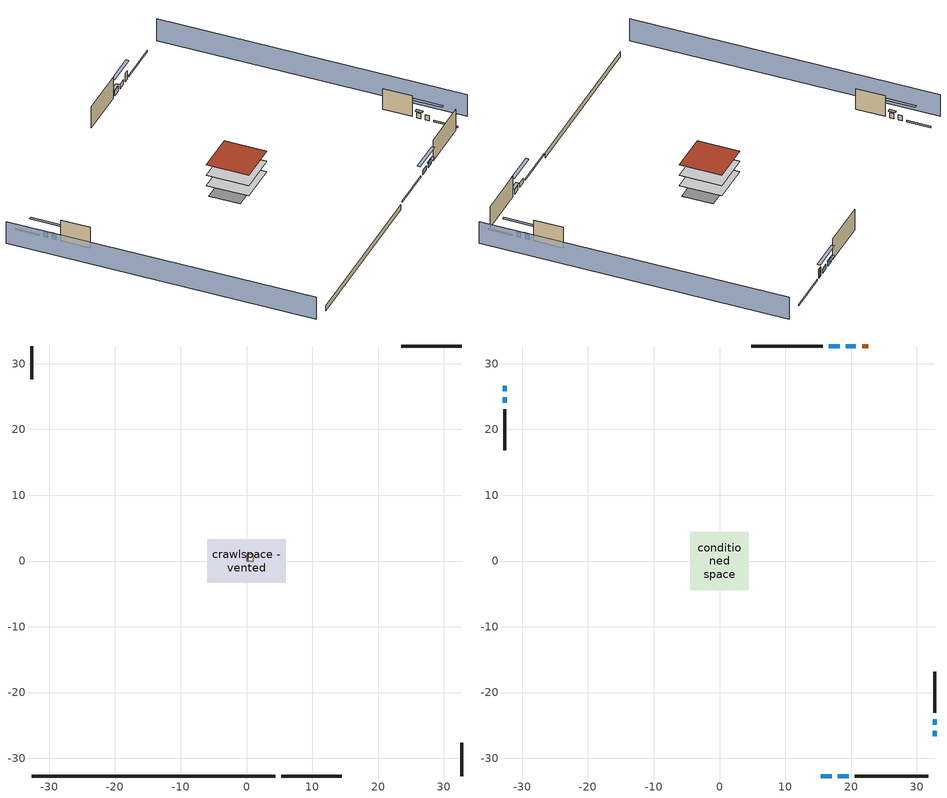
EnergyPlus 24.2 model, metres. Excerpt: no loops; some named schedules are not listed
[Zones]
crawlspace - vented
 floor foundation (Slab1 construction): -5.95,-3.31 -5.95,3.31 5.95,3.31 5.95,-3.31 z-0.91
 wall outside (RimJoist1 construction): 5.31,-32.68 14.49,-32.68 z0.3:0.61
 wall outside (RimJoist2 construction): -32.68,32.68 -32.68,27.59 z0.3:0.61
 wall outside (RimJoist3 construction): 32.68,32.68 23.5,32.68 z0.3:0.61
 wall outside (RimJoist4 construction): 32.68,-32.68 32.68,-27.59 z0.3:0.61
 wall foundation (FoundationWall1 construction): -32.68,-32.68 4.39,-32.68 z-0.91:0.3
furnace airloop ret air zone
 floor adiabatic (AdiabaticConst): 0,0 0,1 1,1 1,0 z0
 wall adiabatic (AdiabaticConst): 0,1 0,0 1,0 1,1 0,1 z0:1
 ceiling adiabatic (AdiabaticConst): 1,0 1,1 0,1 0,0 z1
conditioned space
 floor to crawlspace - vented (Floor1 construction): -4.44,-4.44 -4.44,4.44 4.44,4.44 4.44,-4.44 z0.3
 floor adiabatic (AdiabaticFloorConstruction): -4.44,-4.44 -4.44,4.44 4.44,4.44 4.44,-4.44 z2.74
 wall outside (AdiabaticWallConstruction 1): 22.58,32.68 21.66,32.68 z0.3:2.34
 wall outside (AdiabaticWallConstruction): 15.42,-32.68 17.06,-32.68 / 17.98,-32.68 19.62,-32.68 / 20.73,32.68 19.17,32.68 z0.3:1.37; -32.68,26.66 -32.68,25.8 / -32.68,24.87 -32.68,24.02 / 32.68,-26.66 32.68,-25.8 / 32.68,-24.87 32.68,-24.02 z0.3:1.43; 18.25,32.68 16.58,32.68 z0.3:1.4
 wall outside (Wall1 construction): 20.55,-32.68 31.75,-32.68 z0.3:5.18
 wall outside (Wall2 construction): -32.68,23.09 -32.68,16.86 z0.3:5.18
 wall outside (Wall3 construction): 15.66,32.68 4.84,32.68 z0.3:5.18
 wall outside (Wall4 construction): 32.68,-23.09 32.68,-16.86 z0.3:5.18
 window (WindowConstruction): 15.42,-32.68 17.05,-32.68 z0.3:1.37
 window (WindowConstruction 1): 17.98,-32.68 19.62,-32.68 z0.3:1.37
 window (WindowConstruction 2): -32.68,26.66 -32.68,25.8 z0.3:1.43
 window (WindowConstruction 3): -32.68,24.87 -32.68,24.02 z0.3:1.43
 window (WindowConstruction 4): 20.73,32.68 19.17,32.68 z0.3:1.37
 window (WindowConstruction 5): 18.24,32.68 16.58,32.68 z0.3:1.4
 window (WindowConstruction 6): 32.68,-26.66 32.68,-25.8 z0.3:1.43
 window (WindowConstruction 7): 32.68,-24.87 32.68,-24.02 z0.3:1.43
 door (Door): 22.58,32.68 21.66,32.68 z0.3:2.34
 ceiling adiabatic (AdiabaticFloorConstruction): 4.44,-4.44 4.44,4.44 -4.44,4.44 -4.44,-4.44 z2.74
 roof outside (Roof1 construction): -4.44,4.44 -4.44,-4.44 4.44,-4.44 4.44,4.44 z5.18
shading: -37.25,32.68 -37.25,-32.68 / 37.25,-32.68 37.25,32.68 z0:5.18; 19.8,-32.68 12.67,-32.68 12.67,-33.29 19.8,-33.29 z4.11; 19.93,-32.68 17.68,-32.68 17.68,-33.29 19.93,-33.29 z1.68; -32.68,23.06 -32.68,29.4 -33.29,29.4 -33.29,23.06 z4.18; -32.68,23.71 -32.68,25.18 -33.29,25.18 -33.29,23.71 z1.74; 16.43,32.68 23.48,32.68 23.48,33.29 16.43,33.29 z4.11; 16.28,32.68 18.55,32.68 18.55,33.29 16.28,33.29 z1.71; 32.68,-23.06 32.68,-29.4 33.29,-29.4 33.29,-23.06 z4.18; 32.68,-23.71 32.68,-25.18 33.29,-25.18 33.29,-23.71 z1.74
[Building]
Building 1: Terrain=Suburbs
[Site:Location]
Portland Intl Arpt_OR: Latitude {deg}=45.59; Longitude {deg}=-122.6; Time Zone {hr}=-8; Elevation {m}=33; Keep Site Location Information=Yes
[Site:GroundTemperature:Shallow]
10.2558, 8.96328, 8.85977, 9.47314, 11.9355, 14.3863, 16.5111, 17.8571, 17.9714, 16.8767, 14.8061, 12.4304
[Site:WaterMainsTemperature]
Calculation Method=Schedule; Temperature Schedule=mains temperature schedule
[Material] Roughness=Rough; Thermal Absorptance=0.9
Name | Thickness {m} | Conductivity {W/m-K} | Density {kg/m3} | Specific Heat {J/kg-K} | Solar Absorptance | Visible Absorptance
asphalt or fiberglass shingles | 0.00635 | 0.162714 | 1121.4 | 1465.45 | 0.85 | 0.85
concrete 8.0 in. | 0.2032 | 1.803125 | 2242.8 | 837.4 | 0.7 | 0.7
door material | 0.04445 | 0.0612267 | 512.64 | 1214.23 | 0.7 | 0.7
floor covering | 0.0127 | 0.0433444 | 54.468 | 1339.84 | 0.6 | 0.6
floor rigid ins; wall rigid ins | 0.512978 | 0.029427 | 32.04 | 1214.23 | 0.7 | 0.7
floor stud and cavity | 0.1397 | 0.923637 | 92.3553 | 1139.71 | 0.7 | 0.7
floor stud and cavity 1 | 0.1397 | 1.75129 | 37.0049 | 1207.88 | 0.7 | 0.7
furniture material conditioned space 1 | 0.1524 | 0.115458 | 640.8 | 1214.23 | 0.6 | 0.6
gypsum board | 0.0127 | 0.160291 | 801 | 837.4 | 0.6 | 0.6
osb sheathing 0.5 in. | 0.0127 | 0.115458 | 512.64 | 1214.23 | 0.7 | 0.7
osb sheathing 0.75 in. | 0.01905 | 0.115458 | 512.64 | 1214.23 | 0.7 | 0.7
rim joist stud and cavity | 0.0508 | 0.178688 | 50.32683 | 1063.81 | 0.6 | 0.6
roof rigid ins | 0.103632 | 0.029427 | 32.04 | 1214.23 | 0.7 | 0.7
roof stud and cavity | 0.2032 | 0.161866 | 78.34581 | 1123.46 | 0.7 | 0.7
soil 0.5 in. | 0.0127 | 1.3848 | 1842.3 | 418.7 | 0.7 | 0.7
wall stud and cavity | 0.1397 | 0.550994 | 139.0536 | 1170.24 | 0.7 | 0.7
wall stud and cavity 1 | 0.0889 | 0.380278 | 52.3479 | 1209.89 | 0.7 | 0.7
wall stud and cavity 2 | 0.0889 | 0.391764 | 83.0341 | 1211.67 | 0.7 | 0.7
wood siding | 0.0254 | 0.102417 | 544.68 | 1172.36 | 0.85 | 0.85
wood siding 1; wood siding 2 | 0.0254 | 0.102417 | 544.68 | 1172.36 | 0.7 | 0.7
[Material:NoMass]
Adiabatic: Roughness=Rough; Thermal Resistance {m2-K/W}=176.1; Thermal Absorptance=0.9; Solar Absorptance=0.7; Visible Absorptance=0.7
[WindowMaterial:SimpleGlazingSystem]
WindowMaterial: U-Factor {W/m2-K}=2.78222; Solar Heat Gain Coefficient=0.56
[Construction]
AdiabaticConst: Adiabatic
AdiabaticFloorConstruction: floor stud and cavity 1, floor rigid ins, osb sheathing 0.75 in., floor covering
AdiabaticWallConstruction: wood siding 1, wall rigid ins, wall stud and cavity 1, gypsum board
AdiabaticWallConstruction 1: wood siding 2, wall rigid ins, wall stud and cavity 1, gypsum board
Door: door material
Floor1 construction: floor stud and cavity, osb sheathing 0.75 in., floor covering
FoundationWall1 construction: concrete 8.0 in.
furniture construction conditioned space 1: furniture material conditioned space 1
PartitionWallConstruction: gypsum board, wall stud and cavity 2, gypsum board
RimJoist1 construction; RimJoist2 construction; RimJoist3 construction; RimJoist4 construction: wood siding, rim joist stud and cavity
Roof1 construction: asphalt or fiberglass shingles, roof rigid ins, osb sheathing 0.75 in., roof stud and cavity, gypsum board
Slab1 construction: soil 0.5 in.
Wall1 construction; Wall2 construction; Wall3 construction; Wall4 construction: wood siding, osb sheathing 0.5 in., wall stud and cavity, gypsum board
WindowConstruction; WindowConstruction 1; WindowConstruction 2; WindowConstruction 3; WindowConstruction 4; WindowConstruction 5; WindowConstruction 6; WindowConstruction 7: WindowMaterial
[Zone] Multiplier=1
Name | Volume {m3} | Part of Total Floor Area
conditioned space | 384.656 | Yes
crawlspace - vented | 96.164 | Yes
furnace airloop ret air zone | 1 | No
[Space]
Name | Zone | Volume {m3} | Space Type
conditioned space 1 | conditioned space | 384.656
crawlspace - vented 1 | crawlspace - vented | 96.164
furnace airloop ret air space | furnace airloop ret air zone |  | Plenum Space Type
[SurfaceProperty:IncidentSolarMultiplier] Incident Solar Multiplier=1; Incident Solar Multiplier Schedule=trans schedule winter=0.85 summer=0.7
Window1; Window2; Window3; Window4; Window5; Window6; Window7; Window8
[InternalMass] Zone or ZoneList=conditioned space; Space or SpaceList=conditioned space 1
Name | Construction | Surface Area {m2}
furniture mass conditioned space 1 | furniture construction conditioned space 1 | 63.09974
partition wall mass | PartitionWallConstruction | 157.749
[Lights]
interior lighting: Zone or ZoneList or Space or SpaceList=conditioned space 1; Schedule=lighting_interior; Design Level Calculation Method=LightingLevel; Lighting Level {W}=426.768; Return Air Fraction=0; Fraction Radiant=0.6; Fraction Visible=0.2; Fraction Replaceable=1
[People]
occupants: Zone or ZoneList or Space or SpaceList=conditioned space 1; Number of People Schedule=occupants; Number of People Calculation Method=People; Number of People=2; Fraction Radiant=0.314171; Sensible Heat Fraction=0.56303; Activity Level Schedule=occupants activity schedule; Carbon Dioxide Generation Rate {m3/s-W}=0; Enable ASHRAE 55 Comfort Warnings=No; Mean Radiant Temperature Calculation Type=EnclosureAveraged
[ElectricEquipment] Zone or ZoneList or Space or SpaceList=conditioned space 1; Design Level Calculation Method=EquipmentLevel
Name | Schedule | Design Level {W} | Fraction Latent | Fraction Radiant | Fraction Lost
clothes dryer | clothes_dryer | 6140.1 | 0.015 | 0.081 | 0.85
clothes washer | clothes_washer | 364.428 | 0.03 | 0.162 | 0.7
cooking range | cooking_range | 1862.3 | 0.08 | 0.432 | 0.2
dishwasher | dishwasher | 1093.28 | 0.3 | 0.18 | 0.4
freezer | freezer schedule | 194.914 | 0 | 0.6 | 0
fridge | fridge schedule | 49.4292 | 0 | 0.6 | 0
mech vent bath fan 0 | mech vent bath fan 0 schedule | 15 | 0 | 0 | 1
mech vent house fan | mech vent house fan schedule | 0 | 0 | 0 | 1
mech vent house fan cfis | mech vent house fan cfis schedule | 0 | 0 | 0 | 0
mech vent range fan 0 | mech vent range fan 0 schedule | 30 | 0 | 0 | 1
misc plug loads | plug_loads_other | 331.501 | 0.021 | 0.558 | 0.049
misc tv | plug_loads_tv | 598.032 | 0 | 0.6 | 0
whole house fan | Always On Discrete | 0 | 0 | 0 | 1
[OtherEquipment] Design Level Calculation Method=EquipmentLevel
Name | Fuel Type | Zone or ZoneList or Space or SpaceList | Schedule | Design Level {W} | Fraction Latent | Fraction Radiant | Fraction Lost
clothes dryer 1 | Electricity | conditioned space 1 | clothes_dryer | 0 | 0.015 | 0.081 | 0.85
cooking range 1 | Electricity | conditioned space 1 | cooking_range | 0 | 0.08 | 0.432 | 0.2
furnace airloop_0 SupCondToLv; furnace airloop_0 SupSensLkToCond; mech vent house fan sensible load; water heater sens | None | conditioned space 1 | Always On Discrete | 0 | 0 | 0 | 0
furnace airloop_0 SupLatLkToCond; mech vent house fan latent load; water heater lat | None | conditioned space 1 | Always On Discrete | 0 | 1 | 0 | 0
general water use latent | None | conditioned space 1 | general water use schedule | 44.1266 | 1 | 0 | 0
general water use sensible | None | conditioned space 1 | general water use schedule | -43.4886 | 0 | 0.6 | 0
water heater energy adjustment1 | Electricity | conditioned space 1 | Always On Discrete | 0.01 | 0 | 0 | 1
furnace airloop_0 RetCondToDZ; furnace airloop_0 SupCondToDZ; furnace airloop_0 SupSensLkToDZ | None | crawlspace - vented 1 | Always On Discrete | 0 | 0 | 0 | 0
furnace airloop_0 SupLatLkToDZ | None | crawlspace - vented 1 | Always On Discrete | 0 | 1 | 0 | 0
furnace airloop_0 RetCondToRP; furnace airloop_0 RetSensLkToRP | None | furnace airloop ret air space | Always On Discrete | 0 | 0 | 0 | 0
furnace airloop_0 RetLatLkToRP | None | furnace airloop ret air space | Always On Discrete | 0 | 1 | 0 | 0
[ZoneInfiltration:DesignFlowRate] Schedule=Always On Discrete
Name | Zone or ZoneList or Space or SpaceList | Design Flow Rate Calculation Method | Design Flow Rate {m3/s} | Air Changes per Hour {1/hr} | Constant Term Coefficient | Temperature Term Coefficient | Velocity Term Coefficient | Velocity Squared Term Coefficient
infil flow; natural vent flow; whole house fan flow | conditioned space 1 | Flow/Zone | 0
crawlspace_vented 1 duct leakage imbalance infil flow | crawlspace - vented 1 | Flow/Zone | 0
infil crawlspace - vented 1 | crawlspace - vented 1 | AirChanges/Hour |  | 2.6013 | 1 | 0 | 0 | 0
[ZoneMixing] Schedule=Always On Continuous; Design Flow Rate Calculation Method=Flow/Zone; Design Flow Rate {m3/s}=0
Name | Zone or Space | Source Zone or Space
furnace airloop_0 ZoneMixDZToCond mix | conditioned space | crawlspace - vented
furnace airloop_0 ZoneMixCondToDZ mix | crawlspace - vented | conditioned space
[SurfaceProperty:ExposedFoundationPerimeter]
Slab1: Exposed Perimeter Calculation Method=TotalExposedPerimeter; Total Exposed Perimeter {m}=37.06368
[SpaceList]
Plenum Space Type: furnace airloop ret air space
[AvailabilityManager:Scheduled]
furnace airloop Availability Manager: Schedule=Always On Discrete
[AirLoopHVAC:ReturnPlenum]
Air Loop HVAC Return Plenum 1: Zone=furnace airloop ret air zone
[WaterUse:Equipment]
dishwasher: Peak Flow Rate {m3/s}=1.14908e-05; Flow Rate Fraction Schedule=hot_water_dishwasher
[Foundation:Kiva]
Foundation Kiva 1: Initial Indoor Air Temperature {C}=8.69436; Wall Height Above Grade {m}=0.3048; Wall Depth Below Slab {m}=0.2032
[Foundation:Kiva:Settings]
Soil Conductivity {W/m-K}=1.3848; Soil Density {kg/m3}=1842.3; Soil Specific Heat {J/kg-K}=418.7; Ground Solar Absorptivity=0.9; Ground Thermal Absorptivity=0.9; Ground Surface Roughness {m}=0.03; Far-Field Width {m}=40; Deep-Ground Boundary Condition=ZeroFlux; Deep-Ground Depth {m}=40; Minimum Cell Dimension {m}=0.2; Maximum Cell Growth Coefficient=3; Simulation Timestep=Timestep
[Exterior:Lights]
exterior lighting: Schedule=exterior lighting schedule; Design Level {W}=10.6381
[EnergyManagementSystem:GlobalVariable]
furnace_airloop_0_DuctImbalLkExhFanEquivCond
furnace_airloop_0_DuctImbalLkExhFanEquivDZ
furnace_airloop_0_DuctImbalLkSupFanEquivCond
furnace_airloop_0_DuctImbalLkSupFanEquivDZ
furnace_airloop_0_DZ_T
furnace_airloop_0_DZ_W
furnace_airloop_0_RetCondToDZ
furnace_airloop_0_RetCondToRP
furnace_airloop_0_RetLatLkToRP
furnace_airloop_0_RetSensLkToRP
furnace_airloop_0_SupCondToDZ
furnace_airloop_0_SupCondToLv
furnace_airloop_0_SupLatLkToCond
furnace_airloop_0_SupLatLkToDZ
furnace_airloop_0_SupSensLkToCond
furnace_airloop_0_SupSensLkToDZ
furnace_airloop_0_ZoneMixCondToDZ
furnace_airloop_0_ZoneMixDZToCond
furnace_airloop_AH_MFR
furnace_airloop_AH_Tout
furnace_airloop_AH_VFR
furnace_airloop_AH_Wout
furnace_airloop_Fan_RTF
furnace_airloop_RA_T
furnace_airloop_Ra_W
infil_program_Qfan
infil_program_Qinf
natural_vent_program_Qnv
natural_vent_program_Qwhf
[EnergyManagementSystem:Sensor]
Name | Output:Variable or Output:Meter Index Key | Output:Variable or Output:Meter
airflow_gain | infil flow | Infiltration Sensible Heat Gain Energy
airflow_gain_1 | natural vent flow | Infiltration Sensible Heat Gain Energy
airflow_gain_2 | whole house fan flow | Infiltration Sensible Heat Gain Energy
airflow_loss | infil flow | Infiltration Sensible Heat Loss Energy
airflow_loss_1 | natural vent flow | Infiltration Sensible Heat Loss Energy
airflow_loss_2 | whole house fan flow | Infiltration Sensible Heat Loss Energy
clg_load_cond |  | Cooling:EnergyTransfer:Zone:CONDITIONED SPACE
clg_load_duct |  | Cooling:EnergyTransfer:Zone:FURNACE AIRLOOP RET AIR ZONE
clg_sp_s; clg_sp_s_1 | cooling setpoint | Schedule Value
clothes_dryer_exhaust_0_sch_s | clothes_dryer | Schedule Value
cool_season | cooling season schedule | Schedule Value
ducts_conv | furnace airloop_0 RetCondToRP | Other Equipment Convective Heating Energy
ducts_conv_1 | furnace airloop_0 RetLatLkToRP | Other Equipment Convective Heating Energy
ducts_conv_2 | furnace airloop_0 RetSensLkToRP | Other Equipment Convective Heating Energy
ducts_conv_3 | furnace airloop_0 SupCondToLv | Other Equipment Convective Heating Energy
ducts_conv_4 | furnace airloop_0 SupLatLkToCond | Other Equipment Convective Heating Energy
ducts_conv_5 | furnace airloop_0 SupSensLkToCond | Other Equipment Convective Heating Energy
ducts_rad | furnace airloop_0 RetCondToRP | Other Equipment Radiant Heating Energy
ducts_rad_1 | furnace airloop_0 RetLatLkToRP | Other Equipment Radiant Heating Energy
ducts_rad_2 | furnace airloop_0 RetSensLkToRP | Other Equipment Radiant Heating Energy
ducts_rad_3 | furnace airloop_0 SupCondToLv | Other Equipment Radiant Heating Energy
ducts_rad_4 | furnace airloop_0 SupLatLkToCond | Other Equipment Radiant Heating Energy
ducts_rad_5 | furnace airloop_0 SupSensLkToCond | Other Equipment Radiant Heating Energy
furnace_airloop_0_DZ_T_s | crawlspace - vented | Zone Air Temperature
furnace_airloop_0_DZ_W_s | crawlspace - vented | Zone Mean Air Humidity Ratio
furnace_airloop_AH_MFR_s | Node 5 | System Node Mass Flow Rate
furnace_airloop_AH_Tout_s | Node 5 | System Node Temperature
furnace_airloop_AH_VFR_s | Node 5 | System Node Current Density Volume Flow Rate
furnace_airloop_AH_Wout_s | Node 5 | System Node Humidity Ratio
furnace_airloop_RA_T_s | Node 8 | System Node Temperature
furnace_airloop_Ra_W_s | Node 8 | System Node Humidity Ratio
htg_load_cond |  | Heating:EnergyTransfer:Zone:CONDITIONED SPACE
htg_load_duct |  | Heating:EnergyTransfer:Zone:FURNACE AIRLOOP RET AIR ZONE
htg_sp_s; htg_sp_s_1 | heating setpoint | Schedule Value
ig_ee_conv | clothes dryer | Electric Equipment Convective Heating Energy
ig_ee_conv_2 | cooking range | Electric Equipment Convective Heating Energy
ig_ee_conv_3 | dishwasher | Electric Equipment Convective Heating Energy
ig_ee_conv_4 | freezer | Electric Equipment Convective Heating Energy
ig_ee_conv_5 | fridge | Electric Equipment Convective Heating Energy
ig_ee_conv_6 | misc plug loads | Electric Equipment Convective Heating Energy
ig_ee_conv_7 | misc tv | Electric Equipment Convective Heating Energy
ig_ee_conv_8 | whole house fan | Electric Equipment Convective Heating Energy
ig_ee_rad | clothes dryer | Electric Equipment Radiant Heating Energy
ig_ee_rad_2 | cooking range | Electric Equipment Radiant Heating Energy
ig_ee_rad_3 | dishwasher | Electric Equipment Radiant Heating Energy
ig_ee_rad_4 | freezer | Electric Equipment Radiant Heating Energy
ig_ee_rad_5 | fridge | Electric Equipment Radiant Heating Energy
ig_ee_rad_6 | misc plug loads | Electric Equipment Radiant Heating Energy
ig_ee_rad_7 | misc tv | Electric Equipment Radiant Heating Energy
ig_ee_rad_8 | whole house fan | Electric Equipment Radiant Heating Energy
ig_lgt_conv | interior lighting | Lights Convective Heating Energy
ig_lgt_rad | interior lighting | Lights Radiant Heating Energy
ig_lgt_vis | interior lighting | Lights Visible Radiation Heating Energy
ig_oe_conv | clothes dryer 1 | Other Equipment Convective Heating Energy
ig_oe_conv_1 | cooking range 1 | Other Equipment Convective Heating Energy
ig_oe_conv_2 | general water use latent | Other Equipment Convective Heating Energy
ig_oe_conv_3 | general water use sensible | Other Equipment Convective Heating Energy
ig_oe_conv_4 | water heater energy adjustment1 | Other Equipment Convective Heating Energy
ig_oe_conv_5 | water heater lat | Other Equipment Convective Heating Energy
ig_oe_conv_6 | water heater sens | Other Equipment Convective Heating Energy
ig_oe_rad | clothes dryer 1 | Other Equipment Radiant Heating Energy
ig_oe_rad_1 | cooking range 1 | Other Equipment Radiant Heating Energy
ig_oe_rad_2 | general water use latent | Other Equipment Radiant Heating Energy
ig_oe_rad_3 | general water use sensible | Other Equipment Radiant Heating Energy
ig_oe_rad_4 | water heater energy adjustment1 | Other Equipment Radiant Heating Energy
ig_oe_rad_5 | water heater lat | Other Equipment Radiant Heating Energy
ig_oe_rad_6 | water heater sens | Other Equipment Radiant Heating Energy
ig_ppl_conv | occupants | People Convective Heating Energy
ig_ppl_rad | occupants | People Radiant Heating Energy
im_conv | furniture mass conditioned space 1 | Surface Inside Face Convection Heat Gain Energy
im_conv_1 | partition wall mass | Surface Inside Face Convection Heat Gain Energy
im_ig | furniture mass conditioned space 1 | Surface Inside Face Internal Gains Radiation Heat Gain Energy
im_ig_1 | partition wall mass | Surface Inside Face Internal Gains Radiation Heat Gain Energy
im_lgt | furniture mass conditioned space 1 | Surface Inside Face Lights Radiation Heat Gain Energy
im_lgt_1 | partition wall mass | Surface Inside Face Lights Radiation Heat Gain Energy
im_sol | furniture mass conditioned space 1 | Surface Inside Face Solar Radiation Heat Gain Energy
im_sol_1 | partition wall mass | Surface Inside Face Solar Radiation Heat Gain Energy
im_surf | furniture mass conditioned space 1 | Surface Inside Face Net Surface Thermal Radiation Heat Gain Energy
im_surf_1 | partition wall mass | Surface Inside Face Net Surface Thermal Radiation Heat Gain Energy
mech_vent_bath_fan_0_sch_s | mech vent bath fan 0 schedule | Schedule Value
mech_vent_range_fan_0_sch_s | mech vent range fan 0 schedule | Schedule Value
mv_conv | mech vent bath fan 0 | Electric Equipment Convective Heating Energy
mv_conv_1 | mech vent house fan | Electric Equipment Convective Heating Energy
mv_conv_2 | mech vent house fan cfis | Electric Equipment Convective Heating Energy
mv_conv_3 | mech vent range fan 0 | Electric Equipment Convective Heating Energy
mv_conv_4 | mech vent house fan latent load | Other Equipment Convective Heating Energy
mv_conv_5 | mech vent house fan sensible load | Other Equipment Convective Heating Energy
mv_rad | mech vent bath fan 0 | Electric Equipment Radiant Heating Energy
mv_rad_1 | mech vent house fan | Electric Equipment Radiant Heating Energy
mv_rad_2 | mech vent house fan cfis | Electric Equipment Radiant Heating Energy
mv_rad_3 | mech vent range fan 0 | Electric Equipment Radiant Heating Energy
mv_rad_4 | mech vent house fan latent load | Other Equipment Radiant Heating Energy
mv_rad_5 | mech vent house fan sensible load | Other Equipment Radiant Heating Energy
natural_vent_s | natural vent schedule | Schedule Value
out_pb_s |  | Site Outdoor Air Barometric Pressure
out_wt_s |  | Site Outdoor Air Humidity Ratio
site_vw_s |  | Site Wind Speed
ss_back_out | Window1 | Surface Window Shortwave from Zone Back Out Window Heat Transfer Rate
ss_back_out_1 | Window2 | Surface Window Shortwave from Zone Back Out Window Heat Transfer Rate
ss_back_out_2 | Window3 | Surface Window Shortwave from Zone Back Out Window Heat Transfer Rate
ss_back_out_3 | Window4 | Surface Window Shortwave from Zone Back Out Window Heat Transfer Rate
ss_back_out_4 | Window5 | Surface Window Shortwave from Zone Back Out Window Heat Transfer Rate
ss_back_out_5 | Window6 | Surface Window Shortwave from Zone Back Out Window Heat Transfer Rate
ss_back_out_6 | Window7 | Surface Window Shortwave from Zone Back Out Window Heat Transfer Rate
ss_back_out_7 | Window8 | Surface Window Shortwave from Zone Back Out Window Heat Transfer Rate
ss_conv | Door1 | Surface Inside Face Convection Heat Gain Energy
ss_conv_1 | Window1 | Surface Inside Face Convection Heat Gain Energy
ss_conv_2 | Window2 | Surface Inside Face Convection Heat Gain Energy
ss_conv_3 | Window3 | Surface Inside Face Convection Heat Gain Energy
ss_conv_4 | Window4 | Surface Inside Face Convection Heat Gain Energy
ss_conv_5 | Window5 | Surface Inside Face Convection Heat Gain Energy
ss_conv_6 | Window6 | Surface Inside Face Convection Heat Gain Energy
ss_conv_7 | Window7 | Surface Inside Face Convection Heat Gain Energy
ss_conv_8 | Window8 | Surface Inside Face Convection Heat Gain Energy
ss_ig | Door1 | Surface Inside Face Internal Gains Radiation Heat Gain Energy
ss_ig_1 | Window1 | Surface Inside Face Internal Gains Radiation Heat Gain Energy
ss_ig_2 | Window2 | Surface Inside Face Internal Gains Radiation Heat Gain Energy
ss_ig_3 | Window3 | Surface Inside Face Internal Gains Radiation Heat Gain Energy
ss_ig_4 | Window4 | Surface Inside Face Internal Gains Radiation Heat Gain Energy
ss_ig_5 | Window5 | Surface Inside Face Internal Gains Radiation Heat Gain Energy
ss_ig_6 | Window6 | Surface Inside Face Internal Gains Radiation Heat Gain Energy
ss_ig_7 | Window7 | Surface Inside Face Internal Gains Radiation Heat Gain Energy
ss_ig_8 | Window8 | Surface Inside Face Internal Gains Radiation Heat Gain Energy
ss_lgt | Door1 | Surface Inside Face Lights Radiation Heat Gain Energy
ss_sol | Door1 | Surface Inside Face Solar Radiation Heat Gain Energy
ss_surf | Door1 | Surface Inside Face Net Surface Thermal Radiation Heat Gain Energy
ss_surf_1 | Window1 | Surface Inside Face Net Surface Thermal Radiation Heat Gain Energy
ss_surf_2 | Window2 | Surface Inside Face Net Surface Thermal Radiation Heat Gain Energy
ss_surf_3 | Window3 | Surface Inside Face Net Surface Thermal Radiation Heat Gain Energy
ss_surf_4 | Window4 | Surface Inside Face Net Surface Thermal Radiation Heat Gain Energy
ss_surf_5 | Window5 | Surface Inside Face Net Surface Thermal Radiation Heat Gain Energy
ss_surf_6 | Window6 | Surface Inside Face Net Surface Thermal Radiation Heat Gain Energy
ss_surf_7 | Window7 | Surface Inside Face Net Surface Thermal Radiation Heat Gain Energy
ss_surf_8 | Window8 | Surface Inside Face Net Surface Thermal Radiation Heat Gain Energy
ss_trans_in | Window1 | Surface Window Transmitted Solar Radiation Rate
ss_trans_in_1 | Window2 | Surface Window Transmitted Solar Radiation Rate
ss_trans_in_2 | Window3 | Surface Window Transmitted Solar Radiation Rate
ss_trans_in_3 | Window4 | Surface Window Transmitted Solar Radiation Rate
